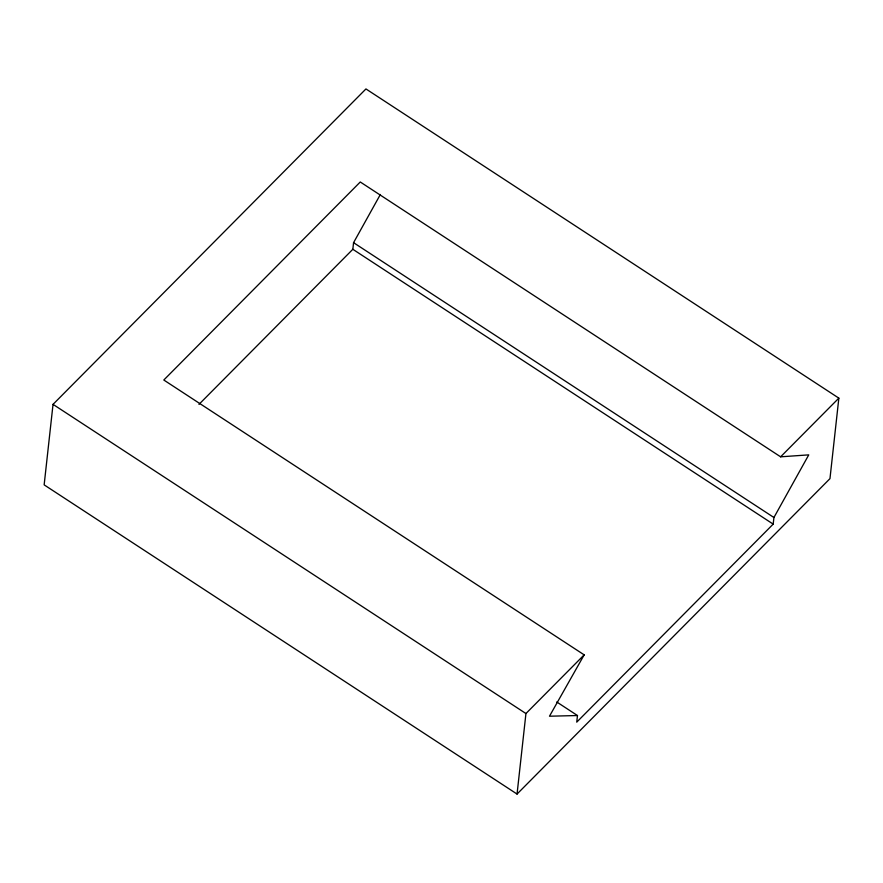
<?xml version="1.0" encoding="UTF-8"?>
<svg xmlns="http://www.w3.org/2000/svg" width="883" height="883" viewBox="0 0 883 883"><rect width="100%" height="100%" fill="white"/><g stroke="black" fill="none" stroke-linecap="round" stroke-linejoin="round"><path stroke-width="1.32" d="M53.035 404.359L44.15 484.866L517.052 794.06L829.965 478.641L838.85 398.134L365.948 88.94L53.035 404.359L525.937 713.541L517.052 794.06M198.962 404.381L352.836 249.282L353.564 242.67L380.363 194.492M577.471 715.528L576.742 722.139L773.188 524.116L773.927 517.504L808.751 454.866L780.616 456.82L360.264 181.986L163.808 380.021L584.171 654.855L549.48 716.212L577.471 715.528L556.743 701.974M525.937 713.541L584.171 654.855M780.616 456.82L838.85 398.134M353.564 242.67L773.927 517.504M352.836 249.282L773.188 524.116"/></g></svg>
